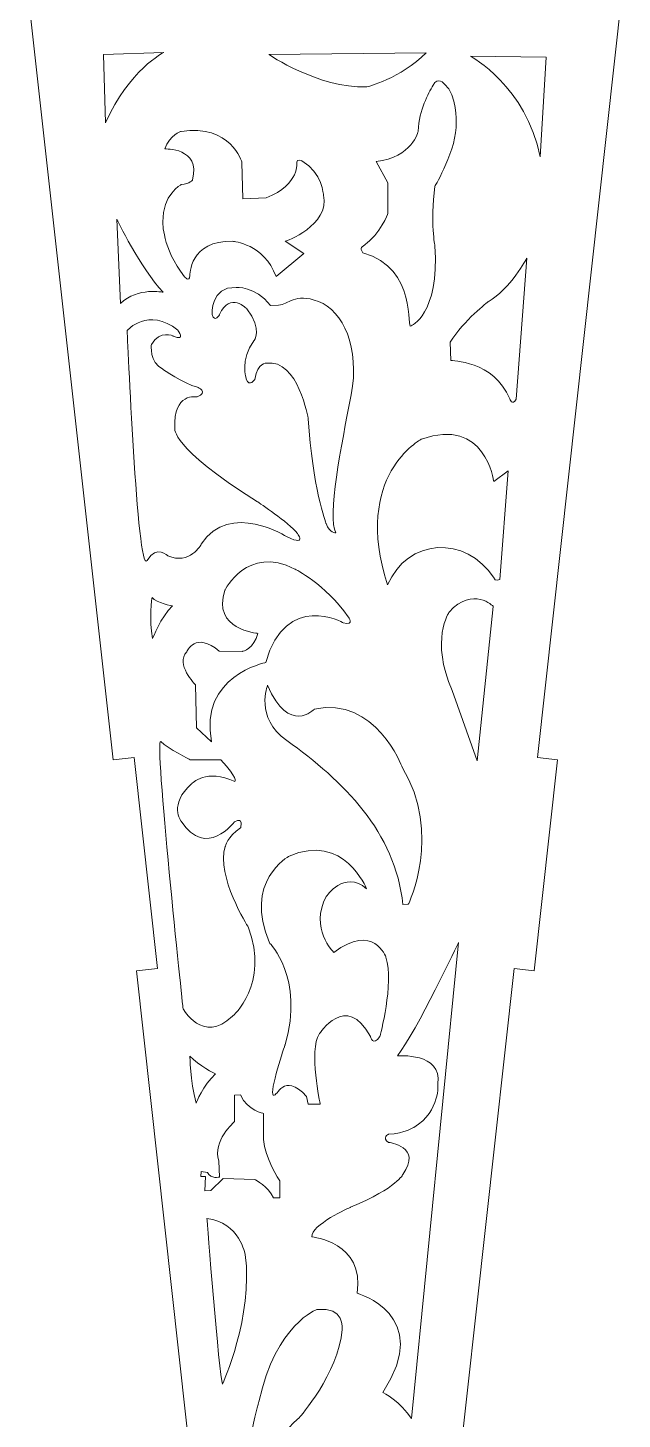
# Model space of a CAD drawing. Header units: centimetres. Extents: x -54.5 to 38.7, y -20.3 to 35.1.
# Drawn here: x -38.21 to -29.79, y -1.64 to 18.03 of the extents above; entities that cross this region are included whole.
import ezdxf

# ---------------------------------------------------------------- set-up
doc = ezdxf.new("R2010")
doc.units = ezdxf.units.CM
doc.header["$MEASUREMENT"] = 0
doc.layers.add('Layer 1', color=7, linetype='Continuous')

msp = doc.modelspace()

# ---------------------------------------------------------------- linework, layer by layer
at = {"layer": 'Layer 1', "color": 142, "lineweight": 9}
for points, knots in [([(-36.66678, 4.70011), (-36.66678, 4.70011), (-36.36797, 4.73303), (-36.36797, 4.73303), (-36.36797, 4.73303), (-36.36797, 4.73303), (-36.69811, 7.71481), (-36.69811, 7.71481), (-36.69811, 7.71481), (-36.69811, 7.71481), (-36.99691, 7.6818), (-36.99691, 7.6818), (-36.99691, 7.6818), (-36.99691, 7.6818), (-38.20521, 18.54301), (-38.20521, 18.54301), (-38.20521, 18.54301), (-38.20521, 18.54301), (-34.74832, 18.54301), (-34.74832, 18.54301), (-34.74832, 18.54301), (-34.74832, 18.54301), (-34.74832, 18.24301), (-34.74832, 18.24301), (-34.74832, 18.24301), (-34.74832, 18.24301), (-33.24832, 18.24301), (-33.24832, 18.24301), (-33.24832, 18.24301), (-33.24832, 18.24301), (-33.24832, 18.54301), (-33.24832, 18.54301), (-33.24832, 18.54301), (-33.24832, 18.54301), (-29.79144, 18.54301), (-29.79144, 18.54301), (-29.79144, 18.54301), (-29.79144, 18.54301), (-30.99052, 7.71308), (-30.99052, 7.71308), (-30.99052, 7.71308), (-30.99052, 7.71308), (-30.70741, 7.6818), (-30.70741, 7.6818), (-30.70741, 7.6818), (-30.70741, 7.6818), (-31.03754, 4.70011), (-31.03754, 4.70011), (-31.03754, 4.70011), (-31.03754, 4.70011), (-31.32066, 4.7313), (-31.32066, 4.7313), (-31.32066, 4.7313), (-31.32066, 4.7313), (-32.52294, -6.12757), (-32.52294, -6.12757), (-32.52294, -6.12757), (-32.52294, -6.12757), (-33.24832, -6.1277), (-33.24832, -6.1277), (-33.24832, -6.1277), (-33.24832, -6.1277), (-33.24832, -6.35105), (-33.24832, -6.35105), (-33.24832, -6.35105), (-33.24832, -6.35105), (-34.74832, -6.35105), (-34.74832, -6.35105), (-34.74832, -6.35105), (-34.74832, -6.35105), (-34.74832, -6.12797), (-34.74832, -6.12797), (-34.74832, -6.12797), (-34.74832, -6.12797), (-35.46982, -6.1281), (-35.46982, -6.1281), (-35.46982, -6.1281), (-35.46982, -6.1281), (-36.66678, 4.70011), (-36.66678, 4.70011)], [0, 0, 0, 0, 0.04761905, 0.04761905, 0.04761905, 0.04761905, 0.0952381, 0.0952381, 0.0952381, 0.0952381, 0.14285714, 0.14285714, 0.14285714, 0.14285714, 0.19047619, 0.19047619, 0.19047619, 0.19047619, 0.23809524, 0.23809524, 0.23809524, 0.23809524, 0.28571429, 0.28571429, 0.28571429, 0.28571429, 0.33333333, 0.33333333, 0.33333333, 0.33333333, 0.38095238, 0.38095238, 0.38095238, 0.38095238, 0.42857143, 0.42857143, 0.42857143, 0.42857143, 0.47619048, 0.47619048, 0.47619048, 0.47619048, 0.52380952, 0.52380952, 0.52380952, 0.52380952, 0.57142857, 0.57142857, 0.57142857, 0.57142857, 0.61904762, 0.61904762, 0.61904762, 0.61904762, 0.66666667, 0.66666667, 0.66666667, 0.66666667, 0.71428571, 0.71428571, 0.71428571, 0.71428571, 0.76190476, 0.76190476, 0.76190476, 0.76190476, 0.80952381, 0.80952381, 0.80952381, 0.80952381, 0.85714286, 0.85714286, 0.85714286, 0.85714286, 0.9047619, 0.9047619, 0.9047619, 0.9047619, 1, 1, 1, 1]), ([(-37.10374, 16.69032), (-37.10374, 16.69032), (-37.13521, 17.65325), (-37.13521, 17.65325), (-37.13521, 17.65325), (-37.13521, 17.65325), (-36.27927, 17.68472), (-36.27927, 17.68472), (-36.27927, 17.68472), (-36.27927, 17.68472), (-36.77648, 17.43297), (-37.10374, 16.69032)], [0, 0, 0, 0, 0.25, 0.25, 0.25, 0.25, 0.5, 0.5, 0.5, 0.5, 1, 1, 1, 1]), ([(-32.56604, 17.68001), (-32.56604, 17.68001), (-34.79401, 17.65485), (-34.79401, 17.65485), (-34.79401, 17.65485), (-34.79401, 17.65485), (-34.09539, 17.17651), (-33.40939, 17.1954), (-33.40939, 17.1954), (-33.40939, 17.1954), (-32.92477, 17.31498), (-32.56604, 17.68001)], [0, 0, 0, 0, 0.25, 0.25, 0.25, 0.25, 0.5, 0.5, 0.5, 0.5, 1, 1, 1, 1]), ([(-30.95485, 16.2073), (-30.95485, 16.2073), (-30.86674, 17.61709), (-30.86674, 17.61709), (-30.86674, 17.61709), (-30.86674, 17.61709), (-31.93666, 17.62967), (-31.93666, 17.62967), (-31.93666, 17.62967), (-31.93666, 17.62967), (-31.14366, 17.1954), (-30.95485, 16.2073)], [0, 0, 0, 0, 0.25, 0.25, 0.25, 0.25, 0.5, 0.5, 0.5, 0.5, 1, 1, 1, 1]), ([(-32.78177, 13.81808), (-32.78177, 13.81808), (-32.37896, 13.96914), (-32.4419, 14.95095), (-32.4419, 14.95095), (-32.4419, 14.95095), (-32.51111, 15.25304), (-32.44187, 15.7943), (-32.44187, 15.7943), (-32.44187, 15.7943), (-32.12717, 16.31668), (-32.13977, 16.6943), (-32.13977, 16.6943), (-32.13977, 16.6943), (-32.1224, 17.07823), (-32.30807, 17.23557), (-32.30807, 17.23557), (-32.30807, 17.23557), (-32.39933, 17.352), (-32.46856, 17.22298), (-32.46856, 17.22298), (-32.5378, 17.09396), (-32.66366, 16.88313), (-32.6794, 16.57159), (-32.6794, 16.57159), (-32.6794, 16.57159), (-32.76436, 16.19398), (-33.27415, 16.14362), (-33.27415, 16.14362), (-33.27415, 16.14362), (-33.11052, 15.83836), (-33.11052, 15.83836), (-33.11052, 15.83836), (-33.11052, 15.83836), (-33.1105, 15.40411), (-33.1105, 15.40411), (-33.1105, 15.40411), (-33.1105, 15.40411), (-33.20177, 15.13347), (-33.45666, 14.94466), (-33.45666, 14.94466), (-33.45666, 14.94466), (-33.51961, 14.92891), (-33.46296, 14.85025), (-33.46296, 14.85025), (-32.67773, 14.63492), (-32.84904, 13.74158), (-32.78177, 13.81808)], [0, 0, 0, 0, 0.07692308, 0.07692308, 0.07692308, 0.07692308, 0.15384615, 0.15384615, 0.15384615, 0.15384615, 0.23076923, 0.23076923, 0.23076923, 0.23076923, 0.30769231, 0.30769231, 0.30769231, 0.30769231, 0.38461538, 0.38461538, 0.38461538, 0.38461538, 0.46153846, 0.46153846, 0.46153846, 0.46153846, 0.53846154, 0.53846154, 0.53846154, 0.53846154, 0.61538462, 0.61538462, 0.61538462, 0.61538462, 0.69230769, 0.69230769, 0.69230769, 0.69230769, 0.76923077, 0.76923077, 0.76923077, 0.76923077, 0.84615385, 0.84615385, 0.84615385, 0.84615385, 1, 1, 1, 1]), ([(-35.91109, 14.52841), (-35.91109, 14.52841), (-35.92053, 15.0319), (-35.3006, 15.01302), (-35.3006, 15.01302), (-35.3006, 15.01302), (-34.86003, 14.97841), (-34.69011, 14.51583), (-34.69011, 14.51583), (-34.69011, 14.51583), (-34.29675, 14.83995), (-34.29675, 14.83995), (-34.29675, 14.83995), (-34.29675, 14.83995), (-34.56109, 15.01302), (-34.56109, 15.01302), (-34.56109, 15.01302), (-34.56109, 15.01302), (-33.92855, 15.23333), (-34.01981, 15.66758), (-34.01981, 15.66758), (-34.01981, 15.66758), (-34.03556, 15.98226), (-34.32506, 16.14905), (-34.32506, 16.14905), (-34.32506, 16.14905), (-34.4029, 16.18529), (-34.39819, 16.13179), (-34.39819, 16.13179), (-34.39819, 16.13179), (-34.34309, 15.82733), (-34.83085, 15.62592), (-34.83085, 15.62592), (-34.83085, 15.62592), (-35.16128, 15.61334), (-35.16128, 15.61334), (-35.16128, 15.61334), (-35.16128, 15.61334), (-35.17384, 16.1294), (-35.17384, 16.1294), (-35.17384, 16.1294), (-35.17384, 16.1294), (-35.33433, 16.67696), (-36.03608, 16.56682), (-36.03608, 16.56682), (-36.03608, 16.56682), (-36.19343, 16.52276), (-36.26581, 16.31822), (-36.26581, 16.31822), (-36.26581, 16.31822), (-35.75837, 16.34578), (-35.87166, 15.88004), (-35.87166, 15.88004), (-35.87166, 15.88004), (-35.9071, 15.82697), (-36.03297, 15.81439), (-36.03297, 15.81439), (-36.03297, 15.81439), (-36.30519, 15.6712), (-36.29259, 15.28729), (-36.29259, 15.28729), (-36.29259, 15.28729), (-36.3099, 14.9191), (-35.98577, 14.51315), (-35.98577, 14.51315), (-35.98577, 14.51315), (-35.92283, 14.42504), (-35.91109, 14.52841)], [0, 0, 0, 0, 0.05555556, 0.05555556, 0.05555556, 0.05555556, 0.11111111, 0.11111111, 0.11111111, 0.11111111, 0.16666667, 0.16666667, 0.16666667, 0.16666667, 0.22222222, 0.22222222, 0.22222222, 0.22222222, 0.27777778, 0.27777778, 0.27777778, 0.27777778, 0.33333333, 0.33333333, 0.33333333, 0.33333333, 0.38888889, 0.38888889, 0.38888889, 0.38888889, 0.44444444, 0.44444444, 0.44444444, 0.44444444, 0.5, 0.5, 0.5, 0.5, 0.55555556, 0.55555556, 0.55555556, 0.55555556, 0.61111111, 0.61111111, 0.61111111, 0.61111111, 0.66666667, 0.66666667, 0.66666667, 0.66666667, 0.72222222, 0.72222222, 0.72222222, 0.72222222, 0.77777778, 0.77777778, 0.77777778, 0.77777778, 0.83333333, 0.83333333, 0.83333333, 0.83333333, 0.88888889, 0.88888889, 0.88888889, 0.88888889, 1, 1, 1, 1]), ([(-36.89087, 14.1353), (-36.89087, 14.1353), (-36.9465, 15.32632), (-36.9465, 15.32632), (-36.9465, 15.32632), (-36.9465, 15.32632), (-36.60923, 14.6327), (-36.28937, 14.29203), (-36.28937, 14.29203), (-36.28937, 14.29203), (-36.6465, 14.36913), (-36.89087, 14.1353)], [0, 0, 0, 0, 0.25, 0.25, 0.25, 0.25, 0.5, 0.5, 0.5, 0.5, 1, 1, 1, 1]), ([(-31.29289, 12.78069), (-31.29289, 12.78069), (-31.14182, 14.7758), (-31.14182, 14.7758), (-31.14182, 14.7758), (-31.14182, 14.7758), (-31.37467, 14.33522), (-31.68936, 14.15901), (-31.68936, 14.15901), (-31.68936, 14.15901), (-32.03237, 13.89625), (-32.22433, 13.58785), (-32.22433, 13.58785), (-32.22433, 13.58785), (-32.21804, 13.32665), (-32.21804, 13.32665), (-32.21804, 13.32665), (-32.21804, 13.32665), (-31.60753, 13.32981), (-31.3841, 12.7854), (-31.3841, 12.7854), (-31.3841, 12.7854), (-31.34315, 12.67842), (-31.29289, 12.78069)], [0, 0, 0, 0, 0.14285714, 0.14285714, 0.14285714, 0.14285714, 0.28571429, 0.28571429, 0.28571429, 0.28571429, 0.42857143, 0.42857143, 0.42857143, 0.42857143, 0.57142857, 0.57142857, 0.57142857, 0.57142857, 0.71428571, 0.71428571, 0.71428571, 0.71428571, 1, 1, 1, 1]), ([(-33.98355, 11.02385), (-33.98355, 11.02385), (-34.18023, 11.55096), (-34.2353, 12.50287), (-34.2353, 12.50287), (-34.2353, 12.50287), (-34.37689, 13.35252), (-34.82532, 13.28958), (-34.82532, 13.28958), (-34.82532, 13.28958), (-34.9512, 13.30925), (-34.99055, 13.06144), (-34.99055, 13.06144), (-34.99055, 13.06144), (-35.06922, 12.94343), (-35.11249, 13.06538), (-35.11249, 13.06538), (-35.11249, 13.06538), (-35.20295, 13.34466), (-35.00627, 13.60427), (-35.00627, 13.60427), (-35.00627, 13.60427), (-34.87253, 13.76161), (-35.10461, 14.05663), (-35.10461, 14.05663), (-35.10461, 14.05663), (-35.34062, 14.31232), (-35.4901, 13.97797), (-35.4901, 13.97797), (-35.4901, 13.97797), (-35.56091, 13.8521), (-35.59631, 13.97797), (-35.59631, 13.97797), (-35.59631, 13.97797), (-35.62384, 14.37919), (-35.25802, 14.35952), (-35.25802, 14.35952), (-35.25802, 14.35952), (-34.9866, 14.38706), (-34.77026, 14.10777), (-34.77026, 14.10777), (-34.77026, 14.10777), (-34.65619, 14.11171), (-34.65619, 14.11171), (-34.65619, 14.11171), (-34.51387, 14.11662), (-34.43079, 14.29227), (-34.08989, 14.16232), (-34.08989, 14.16232), (-33.74358, 14.03031), (-33.49949, 13.51047), (-33.62819, 12.84117), (-33.62819, 12.84117), (-33.76673, 12.12072), (-33.97238, 11.1144), (-33.84555, 10.89243), (-33.84555, 10.89243), (-33.84555, 10.89243), (-33.9305, 10.87824), (-33.98355, 11.02385)], [0, 0, 0, 0, 0.0625, 0.0625, 0.0625, 0.0625, 0.125, 0.125, 0.125, 0.125, 0.1875, 0.1875, 0.1875, 0.1875, 0.25, 0.25, 0.25, 0.25, 0.3125, 0.3125, 0.3125, 0.3125, 0.375, 0.375, 0.375, 0.375, 0.4375, 0.4375, 0.4375, 0.4375, 0.5, 0.5, 0.5, 0.5, 0.5625, 0.5625, 0.5625, 0.5625, 0.625, 0.625, 0.625, 0.625, 0.6875, 0.6875, 0.6875, 0.6875, 0.75, 0.75, 0.75, 0.75, 0.8125, 0.8125, 0.8125, 0.8125, 0.875, 0.875, 0.875, 0.875, 1, 1, 1, 1]), ([(-34.5344, 10.83314), (-34.5344, 10.83314), (-35.34078, 11.35237), (-35.74987, 10.73087), (-35.74987, 10.73087), (-35.74987, 10.73087), (-35.91507, 10.43193), (-36.22188, 10.56567), (-36.22188, 10.56567), (-36.22188, 10.56567), (-36.37924, 10.72692), (-36.51691, 10.50272), (-36.51691, 10.50272), (-36.65459, 10.27851), (-36.79821, 13.75186), (-36.79821, 13.75186), (-36.79821, 13.75186), (-36.79821, 13.75186), (-36.49926, 14.09408), (-36.0823, 13.7558), (-36.0823, 13.7558), (-36.0823, 13.7558), (-35.96037, 13.59451), (-36.14524, 13.67318), (-36.14524, 13.67318), (-36.14524, 13.67318), (-36.33404, 13.76365), (-36.45598, 13.55518), (-36.45598, 13.55518), (-36.45598, 13.55518), (-36.48744, 13.29556), (-36.29471, 13.20509), (-36.29471, 13.20509), (-36.29471, 13.20509), (-36.00755, 13.00247), (-35.80103, 12.95134), (-35.80103, 12.95134), (-35.80103, 12.95134), (-35.63974, 12.88053), (-35.80889, 12.81366), (-35.80889, 12.81366), (-35.80889, 12.81366), (-36.15502, 12.88053), (-36.12355, 12.36917), (-36.12355, 12.36917), (-36.12355, 12.36917), (-36.19433, 12.10958), (-34.96706, 11.33859), (-34.96706, 11.33859), (-34.96706, 11.33859), (-34.58747, 11.09077), (-34.41439, 10.91376), (-34.41439, 10.91376), (-34.41439, 10.91376), (-34.21772, 10.68562), (-34.5344, 10.83314)], [0, 0, 0, 0, 0.06666667, 0.06666667, 0.06666667, 0.06666667, 0.13333333, 0.13333333, 0.13333333, 0.13333333, 0.2, 0.2, 0.2, 0.2, 0.26666667, 0.26666667, 0.26666667, 0.26666667, 0.33333333, 0.33333333, 0.33333333, 0.33333333, 0.4, 0.4, 0.4, 0.4, 0.46666667, 0.46666667, 0.46666667, 0.46666667, 0.53333333, 0.53333333, 0.53333333, 0.53333333, 0.6, 0.6, 0.6, 0.6, 0.66666667, 0.66666667, 0.66666667, 0.66666667, 0.73333333, 0.73333333, 0.73333333, 0.73333333, 0.8, 0.8, 0.8, 0.8, 0.86666667, 0.86666667, 0.86666667, 0.86666667, 1, 1, 1, 1]), ([(-31.5233, 10.23414), (-31.5233, 10.23414), (-31.40531, 11.76822), (-31.40531, 11.76822), (-31.40531, 11.76822), (-31.40531, 11.76822), (-31.60985, 11.61874), (-31.60985, 11.61874), (-31.60985, 11.61874), (-31.60985, 11.61874), (-31.72786, 12.5392), (-32.63257, 12.21664), (-32.63257, 12.21664), (-32.63257, 12.21664), (-33.61502, 11.70427), (-33.11153, 10.15445), (-33.11153, 10.15445), (-32.83457, 10.81405), (-32.00395, 10.87019), (-31.60497, 10.24885), (-31.60497, 10.24885), (-31.60497, 10.24885), (-31.5853, 10.20166), (-31.5233, 10.23414)], [0, 0, 0, 0, 0.14285714, 0.14285714, 0.14285714, 0.14285714, 0.28571429, 0.28571429, 0.28571429, 0.28571429, 0.42857143, 0.42857143, 0.42857143, 0.42857143, 0.57142857, 0.57142857, 0.57142857, 0.57142857, 0.71428571, 0.71428571, 0.71428571, 0.71428571, 1, 1, 1, 1]), ([(-33.73984, 9.6196), (-33.73984, 9.6196), (-34.54621, 10.07197), (-34.83729, 9.05711), (-34.83729, 9.05711), (-34.83729, 9.05711), (-35.78532, 8.87225), (-35.60437, 7.93605), (-35.60437, 7.93605), (-35.60437, 7.93605), (-35.81677, 8.13666), (-35.81677, 8.13666), (-35.81677, 8.13666), (-35.81677, 8.13666), (-35.83249, 8.74243), (-35.83249, 8.74243), (-35.83249, 8.74243), (-35.83249, 8.74243), (-36.12358, 9.03747), (-35.95445, 9.21055), (-35.95445, 9.21055), (-35.95445, 9.21055), (-35.827, 9.50583), (-35.49421, 9.21841), (-35.49421, 9.21841), (-35.49421, 9.21841), (-35.16773, 9.21448), (-35.16773, 9.21448), (-35.16773, 9.21448), (-35.16773, 9.21448), (-34.99465, 9.25774), (-34.95138, 9.47016), (-34.95138, 9.47016), (-34.95138, 9.47016), (-35.60434, 9.52129), (-35.41553, 10.07985), (-35.41553, 10.07985), (-35.41553, 10.07985), (-35.10085, 10.72495), (-34.42427, 10.3788), (-34.42427, 10.3788), (-34.42427, 10.3788), (-33.99946, 10.17427), (-33.66904, 9.70224), (-33.66904, 9.70224), (-33.66904, 9.70224), (-33.57265, 9.58029), (-33.73984, 9.6196)], [0, 0, 0, 0, 0.07692308, 0.07692308, 0.07692308, 0.07692308, 0.15384615, 0.15384615, 0.15384615, 0.15384615, 0.23076923, 0.23076923, 0.23076923, 0.23076923, 0.30769231, 0.30769231, 0.30769231, 0.30769231, 0.38461538, 0.38461538, 0.38461538, 0.38461538, 0.46153846, 0.46153846, 0.46153846, 0.46153846, 0.53846154, 0.53846154, 0.53846154, 0.53846154, 0.61538462, 0.61538462, 0.61538462, 0.61538462, 0.69230769, 0.69230769, 0.69230769, 0.69230769, 0.76923077, 0.76923077, 0.76923077, 0.76923077, 0.84615385, 0.84615385, 0.84615385, 0.84615385, 1, 1, 1, 1]), ([(-31.84393, 7.66752), (-31.84393, 7.66752), (-31.61575, 9.85065), (-31.61575, 9.85065), (-31.61575, 9.85065), (-31.61575, 9.85065), (-31.89898, 10.14174), (-32.24119, 9.77198), (-32.24119, 9.77198), (-32.24119, 9.77198), (-32.51259, 9.37073), (-32.19791, 8.66269), (-32.19791, 8.66269), (-32.19791, 8.66269), (-31.84393, 7.66752), (-31.84393, 7.66752)], [0, 0, 0, 0, 0.2, 0.2, 0.2, 0.2, 0.4, 0.4, 0.4, 0.4, 0.6, 0.6, 0.6, 0.6, 1, 1, 1, 1]), ([(-36.43824, 9.39738), (-36.43824, 9.39738), (-36.32809, 9.70025), (-36.15502, 9.8576), (-36.15502, 9.8576), (-36.15502, 9.8576), (-36.38316, 9.89693), (-36.4461, 9.97954), (-36.4461, 9.97954), (-36.4461, 9.97954), (-36.49331, 9.66487), (-36.43824, 9.39738)], [0, 0, 0, 0, 0.25, 0.25, 0.25, 0.25, 0.5, 0.5, 0.5, 0.5, 1, 1, 1, 1]), ([(-32.81879, 5.64162), (-32.81879, 5.64162), (-32.33223, 6.6284), (-32.90653, 7.58032), (-32.90653, 7.58032), (-32.90653, 7.58032), (-33.28415, 8.58731), (-34.14953, 8.3985), (-34.14953, 8.3985), (-34.14953, 8.3985), (-34.51142, 8.02481), (-34.81036, 8.73679), (-34.81036, 8.73679), (-34.81036, 8.73679), (-34.99919, 8.28446), (-34.53896, 7.95404), (-34.53896, 7.95404), (-33.73877, 7.3849), (-33.00326, 6.663), (-32.89526, 5.63685), (-32.89526, 5.63685), (-32.89526, 5.63685), (-32.81879, 5.64162), (-32.81879, 5.64162)], [0, 0, 0, 0, 0.14285714, 0.14285714, 0.14285714, 0.14285714, 0.28571429, 0.28571429, 0.28571429, 0.28571429, 0.42857143, 0.42857143, 0.42857143, 0.42857143, 0.57142857, 0.57142857, 0.57142857, 0.57142857, 0.71428571, 0.71428571, 0.71428571, 0.71428571, 1, 1, 1, 1]), ([(-36.00825, 4.1669), (-36.00825, 4.1669), (-35.73291, 3.65552), (-35.30808, 4.05675), (-35.30808, 4.05675), (-35.30808, 4.05675), (-34.77312, 4.50518), (-35.0878, 5.32336), (-35.0878, 5.32336), (-35.0878, 5.32336), (-35.54406, 6.03927), (-35.41032, 6.45622), (-35.41032, 6.45622), (-35.41032, 6.45622), (-35.37886, 6.5939), (-35.19397, 6.71977), (-35.19397, 6.71977), (-35.19397, 6.71977), (-35.14284, 6.88498), (-35.28051, 6.80631), (-35.28051, 6.80631), (-35.28051, 6.80631), (-35.67779, 6.27135), (-36.03575, 6.81418), (-36.03575, 6.81418), (-36.03575, 6.81418), (-36.21673, 7.05118), (-35.88631, 7.34226), (-35.88631, 7.34226), (-35.88631, 7.34226), (-35.6739, 7.56844), (-35.27465, 7.37373), (-35.27465, 7.37373), (-35.27465, 7.37373), (-35.22541, 7.4229), (-35.47322, 7.68055), (-35.47322, 7.68055), (-35.47322, 7.68055), (-35.90592, 7.68251), (-35.90592, 7.68251), (-35.90592, 7.68251), (-35.90592, 7.68251), (-36.22452, 7.8438), (-36.32286, 7.94017), (-36.32286, 7.94017), (-36.4212, 8.03655), (-36.00825, 4.1669), (-36.00825, 4.1669)], [0, 0, 0, 0, 0.07692308, 0.07692308, 0.07692308, 0.07692308, 0.15384615, 0.15384615, 0.15384615, 0.15384615, 0.23076923, 0.23076923, 0.23076923, 0.23076923, 0.30769231, 0.30769231, 0.30769231, 0.30769231, 0.38461538, 0.38461538, 0.38461538, 0.38461538, 0.46153846, 0.46153846, 0.46153846, 0.46153846, 0.53846154, 0.53846154, 0.53846154, 0.53846154, 0.61538462, 0.61538462, 0.61538462, 0.61538462, 0.69230769, 0.69230769, 0.69230769, 0.69230769, 0.76923077, 0.76923077, 0.76923077, 0.76923077, 0.84615385, 0.84615385, 0.84615385, 0.84615385, 1, 1, 1, 1]), ([(-33.35534, 3.77154), (-33.35534, 3.77154), (-33.31994, 3.62207), (-33.2216, 3.77154), (-33.2216, 3.77154), (-33.2216, 3.77154), (-33.01706, 4.52287), (-33.13506, 4.89262), (-33.13506, 4.89262), (-33.13506, 4.89262), (-33.31206, 5.38431), (-33.87457, 4.95948), (-33.87457, 4.95948), (-33.87457, 4.95948), (-34.22072, 5.30565), (-33.98076, 5.75014), (-33.98076, 5.75014), (-33.98076, 5.75014), (-33.72903, 6.13168), (-33.4104, 5.86027), (-33.4104, 5.86027), (-33.4104, 5.86027), (-33.729, 6.65883), (-34.50785, 6.32054), (-34.50785, 6.32054), (-34.50785, 6.32054), (-35.16082, 5.95866), (-34.7832, 5.09327), (-34.7832, 5.09327), (-34.7832, 5.09327), (-34.28757, 4.60551), (-34.56292, 3.65358), (-34.56292, 3.65358), (-34.56292, 3.65358), (-34.79304, 2.97897), (-34.7301, 2.94356), (-34.7301, 2.94356), (-34.66716, 2.90816), (-34.59635, 3.28184), (-34.25806, 2.92389), (-34.25806, 2.92389), (-34.25806, 2.92389), (-34.23445, 2.81376), (-34.23445, 2.81376), (-34.23445, 2.81376), (-34.23445, 2.81376), (-34.06532, 2.81376), (-34.06532, 2.81376), (-34.06532, 2.81376), (-34.06532, 2.81376), (-34.23053, 3.5808), (-34.08105, 3.80501), (-34.08105, 3.80501), (-34.08105, 3.80501), (-33.69556, 4.40685), (-33.35534, 3.77154)], [0, 0, 0, 0, 0.06666667, 0.06666667, 0.06666667, 0.06666667, 0.13333333, 0.13333333, 0.13333333, 0.13333333, 0.2, 0.2, 0.2, 0.2, 0.26666667, 0.26666667, 0.26666667, 0.26666667, 0.33333333, 0.33333333, 0.33333333, 0.33333333, 0.4, 0.4, 0.4, 0.4, 0.46666667, 0.46666667, 0.46666667, 0.46666667, 0.53333333, 0.53333333, 0.53333333, 0.53333333, 0.6, 0.6, 0.6, 0.6, 0.66666667, 0.66666667, 0.66666667, 0.66666667, 0.73333333, 0.73333333, 0.73333333, 0.73333333, 0.8, 0.8, 0.8, 0.8, 0.86666667, 0.86666667, 0.86666667, 0.86666667, 1, 1, 1, 1]), ([(-32.77519, -1.63216), (-32.77519, -1.63216), (-32.10649, 5.10205), (-32.10649, 5.10205), (-32.10649, 5.10205), (-32.10649, 5.10205), (-32.7044, 3.84331), (-32.97187, 3.49716), (-32.97187, 3.49716), (-32.97187, 3.49716), (-32.33464, 3.54828), (-32.40152, 3.10379), (-32.40152, 3.10379), (-32.40152, 3.10379), (-32.35825, 2.72221), (-32.73981, 2.4862), (-32.73981, 2.4862), (-32.73981, 2.4862), (-32.86568, 2.4036), (-33.10169, 2.38786), (-33.10169, 2.38786), (-33.10169, 2.38786), (-33.19611, 2.34067), (-33.09777, 2.27379), (-33.09777, 2.27379), (-33.09777, 2.27379), (-32.61393, 2.21479), (-32.89713, 1.82144), (-32.89713, 1.82144), (-32.89713, 1.82144), (-32.96006, 1.6405), (-33.63664, 1.35728), (-33.63664, 1.35728), (-33.63664, 1.35728), (-34.20704, 1.10354), (-34.18343, 0.93833), (-34.18343, 0.93833), (-34.18343, 0.93833), (-33.4321, 0.86359), (-33.54225, 0.13982), (-33.54225, 0.13982), (-33.54225, 0.13982), (-32.45661, -0.15911), (-33.18038, -1.2605), (-33.18038, -1.2605), (-33.18038, -1.2605), (-32.92276, -1.3952), (-32.77519, -1.63216)], [0, 0, 0, 0, 0.07692308, 0.07692308, 0.07692308, 0.07692308, 0.15384615, 0.15384615, 0.15384615, 0.15384615, 0.23076923, 0.23076923, 0.23076923, 0.23076923, 0.30769231, 0.30769231, 0.30769231, 0.30769231, 0.38461538, 0.38461538, 0.38461538, 0.38461538, 0.46153846, 0.46153846, 0.46153846, 0.46153846, 0.53846154, 0.53846154, 0.53846154, 0.53846154, 0.61538462, 0.61538462, 0.61538462, 0.61538462, 0.69230769, 0.69230769, 0.69230769, 0.69230769, 0.76923077, 0.76923077, 0.76923077, 0.76923077, 0.84615385, 0.84615385, 0.84615385, 0.84615385, 1, 1, 1, 1]), ([(-35.82357, 2.82951), (-35.82357, 2.82951), (-35.72131, 3.08124), (-35.54822, 3.24252), (-35.54822, 3.24252), (-35.54822, 3.24252), (-35.7921, 3.36053), (-35.91011, 3.49427), (-35.91011, 3.49427), (-35.91011, 3.49427), (-35.91011, 3.15206), (-35.82357, 2.82951)], [0, 0, 0, 0, 0.25, 0.25, 0.25, 0.25, 0.5, 0.5, 0.5, 0.5, 1, 1, 1, 1]), ([(-34.63956, 1.49015), (-34.63956, 1.49015), (-34.63956, 1.72813), (-34.63956, 1.72813), (-34.63956, 1.72813), (-34.63956, 1.72813), (-34.85486, 2.06639), (-34.86667, 2.31422), (-34.86667, 2.31422), (-34.86667, 2.31422), (-34.86667, 2.68398), (-34.86667, 2.68398), (-34.86667, 2.68398), (-34.86667, 2.68398), (-35.09089, 2.71545), (-35.19317, 2.94459), (-35.19317, 2.94459), (-35.19317, 2.94459), (-35.27774, 2.94164), (-35.27774, 2.94164), (-35.27774, 2.94164), (-35.27774, 2.94164), (-35.27872, 2.56598), (-35.27872, 2.56598), (-35.27872, 2.56598), (-35.27872, 2.56598), (-35.60126, 2.29062), (-35.49898, 2.01528), (-35.49898, 2.01528), (-35.49898, 2.01528), (-35.49112, 1.7832), (-35.49112, 1.7832), (-35.49112, 1.7832), (-35.49112, 1.7832), (-35.61699, 1.7517), (-35.66026, 1.85005), (-35.66026, 1.85005), (-35.66026, 1.85005), (-35.75073, 1.86186), (-35.75073, 1.86186), (-35.75073, 1.86186), (-35.75073, 1.86186), (-35.75467, 1.79105), (-35.75467, 1.79105), (-35.75467, 1.79105), (-35.75467, 1.79105), (-35.69173, 1.79105), (-35.69173, 1.79105), (-35.69173, 1.79105), (-35.69173, 1.79105), (-35.69959, 1.59044), (-35.69959, 1.59044), (-35.69959, 1.59044), (-35.69959, 1.59044), (-35.61208, 1.59141), (-35.61208, 1.59141), (-35.61208, 1.59141), (-35.61208, 1.59141), (-35.43998, 1.76253), (-35.43998, 1.76253), (-35.43998, 1.76253), (-35.43998, 1.76253), (-34.99152, 1.74678), (-34.99152, 1.74678), (-34.99152, 1.74678), (-34.99152, 1.74678), (-34.79188, 1.64747), (-34.72894, 1.49012), (-34.72894, 1.49012), (-34.72894, 1.49012), (-34.63956, 1.49015), (-34.63956, 1.49015)], [0, 0, 0, 0, 0.05263158, 0.05263158, 0.05263158, 0.05263158, 0.10526316, 0.10526316, 0.10526316, 0.10526316, 0.15789474, 0.15789474, 0.15789474, 0.15789474, 0.21052632, 0.21052632, 0.21052632, 0.21052632, 0.26315789, 0.26315789, 0.26315789, 0.26315789, 0.31578947, 0.31578947, 0.31578947, 0.31578947, 0.36842105, 0.36842105, 0.36842105, 0.36842105, 0.42105263, 0.42105263, 0.42105263, 0.42105263, 0.47368421, 0.47368421, 0.47368421, 0.47368421, 0.52631579, 0.52631579, 0.52631579, 0.52631579, 0.57894737, 0.57894737, 0.57894737, 0.57894737, 0.63157895, 0.63157895, 0.63157895, 0.63157895, 0.68421053, 0.68421053, 0.68421053, 0.68421053, 0.73684211, 0.73684211, 0.73684211, 0.73684211, 0.78947368, 0.78947368, 0.78947368, 0.78947368, 0.84210526, 0.84210526, 0.84210526, 0.84210526, 0.89473684, 0.89473684, 0.89473684, 0.89473684, 1, 1, 1, 1]), ([(-35.44999, -1.14635), (-35.44999, -1.14635), (-35.00944, -0.17872), (-35.12744, 0.68666), (-35.12744, 0.68666), (-35.12744, 0.68666), (-35.20612, 1.14296), (-35.67027, 1.19802), (-35.67027, 1.19802), (-35.67027, 1.19802), (-35.4972, -1.0205), (-35.44999, -1.14635)], [0, 0, 0, 0, 0.25, 0.25, 0.25, 0.25, 0.5, 0.5, 0.5, 0.5, 1, 1, 1, 1]), ([(-35.04481, -2.71585), (-35.04481, -2.71585), (-34.78518, -1.96848), (-34.36037, -1.61446), (-34.36037, -1.61446), (-34.36037, -1.61446), (-33.80968, -1.00083), (-33.75461, -0.37146), (-33.75461, -0.37146), (-33.75461, -0.37146), (-33.71528, -0.04103), (-34.10863, -0.08824), (-34.10863, -0.08824), (-34.10863, -0.08824), (-34.6908, -0.28492), (-34.93467, -1.39418), (-34.93467, -1.39418), (-34.93467, -1.39418), (-35.19428, -2.26743), (-35.04481, -2.71585)], [0, 0, 0, 0, 0.16666667, 0.16666667, 0.16666667, 0.16666667, 0.33333333, 0.33333333, 0.33333333, 0.33333333, 0.5, 0.5, 0.5, 0.5, 0.66666667, 0.66666667, 0.66666667, 0.66666667, 1, 1, 1, 1])]:
    msp.add_open_spline(points, degree=3, knots=knots, dxfattribs=at)

doc.saveas('drawing.dxf')
